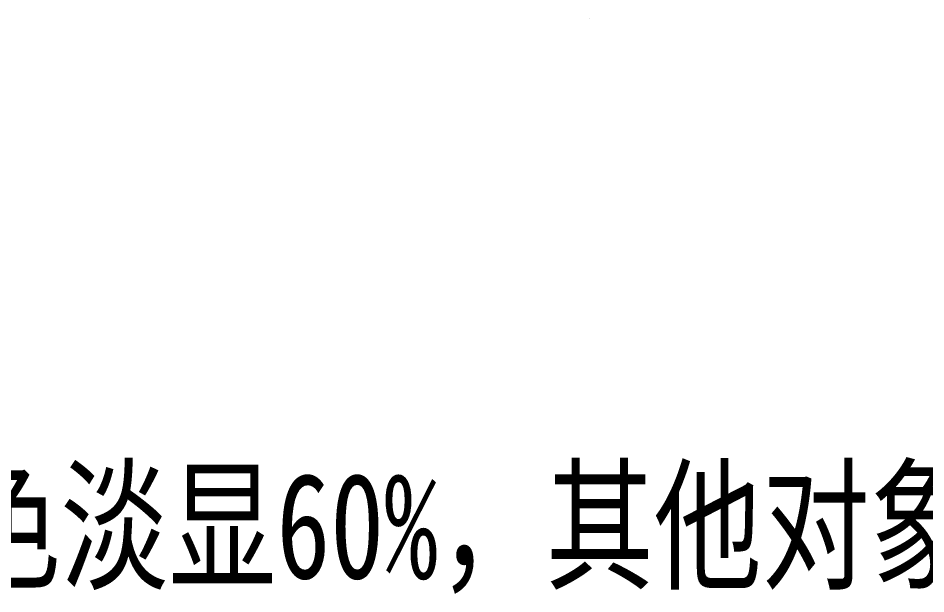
# Model space of a CAD drawing. Extents: x -37230 to 424755, y -141014 to 127947.
# Drawn here: x 52050 to 142376, y 70645 to 127947 of the extents above; entities that cross this region are included whole.
import ezdxf

# ---------------------------------------------------------------- set-up
doc = ezdxf.new("R2010")
doc.units = 0
doc.header["$LTSCALE"] = 1000
doc.header["$MEASUREMENT"] = 0
doc.layers.add('PUB_Title(图框)', color=130, linetype='Continuous')
doc.layers.add('TK', color=7, linetype='Continuous')
doc.styles.add('-宋体', font='', dxfattribs={"width": 0.75})
doc.styles.get('-宋体').set_extended_font_data('SimSun')

msp = doc.modelspace()

# ---------------------------------------------------------------- hatches: boundary and pattern name
at = {"layer": 'TK'}
h = msp.add_hatch(color=6, dxfattribs=at)
edge = h.paths.add_edge_path()
edge.add_spline(control_points=[(108829.5, 127945), (108830.3, 127944.2), (108833, 127941.2), (108839.5, 127937.2), (108850.2, 127936.9), (108858.7, 127935.8), (108868.7, 127932.1), (108866.2, 127920.7), (108878.5, 127909.8), (108864, 127905.4), (108861.5, 127913.9), (108853.8, 127921.2), (108842, 127916.6), (108827.4, 127922.8), (108831.2, 127935), (108820.1, 127941.4), (108826.9, 127946.7), (108829.5, 127945)], knot_values=[0, 0, 0, 0, 11.9303462, 21.3839644, 31.2796197, 39.3267037, 48.0611078, 62.1456084, 69.8245188, 77.6384728, 84.5514253, 99.800034, 111.87063, 121.7601472, 131.7433089, 136.5133791, 140.008883, 140.008883, 140.008883, 140.008883], degree=3, periodic=0)

# ---------------------------------------------------------------- texts
at = {"layer": 'PUB_Title(图框)', "color": 3, "style": '-宋体', "width": 0.75}
msp.add_text('打印设置：8号色淡显60%%%，其他对象线宽', height=10500, dxfattribs=at).set_placement((-24276.3, 72177.9))

doc.saveas('drawing.dxf')
